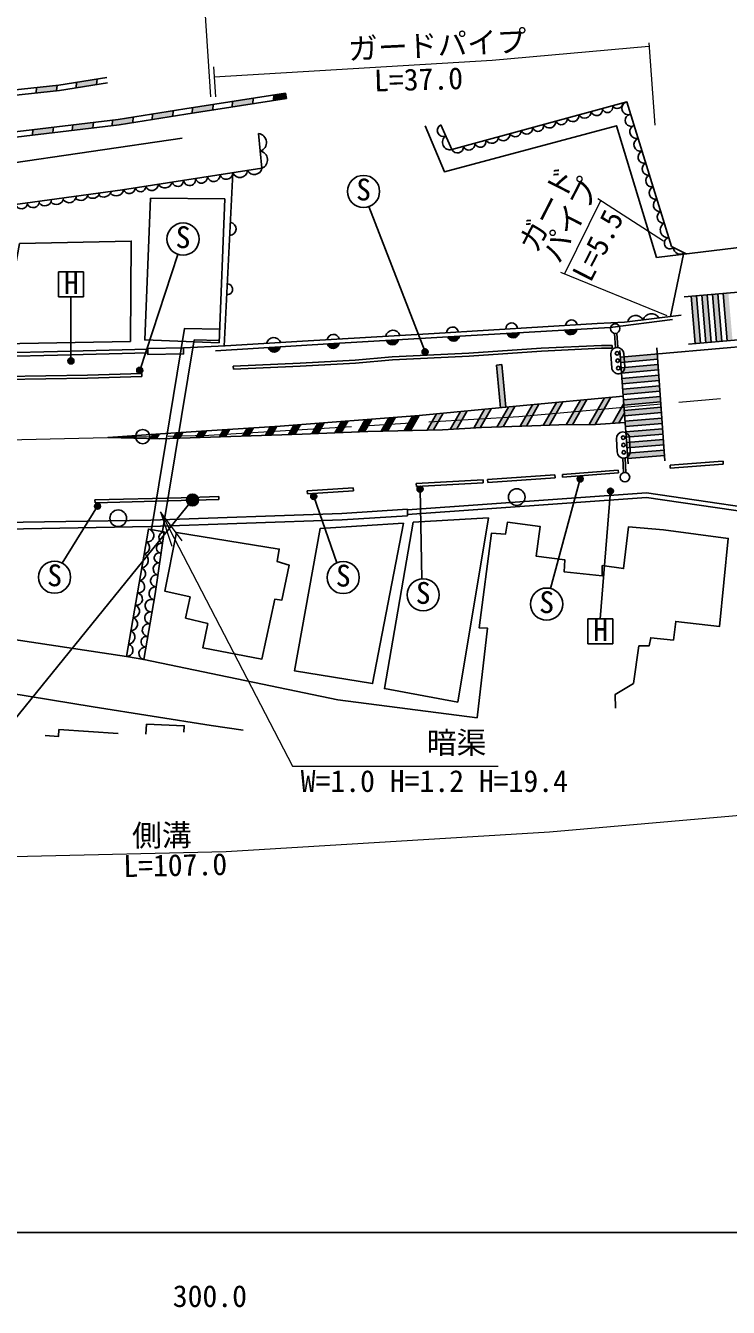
# Model space of a CAD drawing. Units: millimetres at full size, sheet at 1:1000; details may follow other scales. Extents: x 40000 to 680000, y 20000 to 380000.
# Drawn here: x 352370 to 411387, y 198715 to 306362 of the extents above; entities that cross this region are included whole.
import ezdxf
from ezdxf.enums import TextEntityAlignment as Align

# ---------------------------------------------------------------- set-up
doc = ezdxf.new("R2010")
doc.units = ezdxf.units.MM
doc.header["$LTSCALE"] = 1000
doc.linetypes.add('CHAIN', pattern=[18.5, 12, -1.5, 3.5, -1.5])
for name, color, linetype, lineweight in [('M-BGD', 7, 'Continuous', 25), ('M-BGD-EXST', 7, 'Continuous', 25), ('M-BMK', 2, 'CHAIN', 13), ('M-BMK-SRVR', 3, 'Continuous', 25), ('M-STR-HTXT', 7, 'Continuous', 13), ('M-STR-STRC', 7, 'Continuous', 25), ('M-TTL-BAND', 7, 'Continuous', 25)]:
    doc.layers.add(name, color=color, linetype=linetype, lineweight=lineweight)
doc.styles.add('ＭＳ ゴシック', font='')
doc.styles.get('ＭＳ ゴシック').set_extended_font_data('MS Gothic')

# ---------------------------------------------------------------- blocks, each defined once
blk = doc.blocks.new('open_arrow')
at = {"color": 0, "linetype": 'Continuous', "lineweight": -2}
blk.add_lwpolyline([(7.5, 1.25), (0, 0), (7.5, -1.25)], dxfattribs=at)

msp = doc.modelspace()

# ---------------------------------------------------------------- hatches: boundary and pattern name
at = {"layer": 'M-BGD'}
for points in [[(358373, 301873), (356643, 301601), (356603, 301139), (358333, 301412)], [(355015, 301352), (353293, 301168), (353253, 300712), (354975, 300895)], [(374195, 300695), (373213, 300540), (373173, 300078), (374265, 300250)], [(368125, 299740), (366394, 299467), (366354, 299005), (368084, 299278)], [(371483, 300268), (369753, 299996), (369713, 299534), (371443, 299806)], [(358056, 298232), (356331, 298027), (356291, 297569), (358016, 297774)], [(361407, 298680), (360150, 298481), (359679, 298425), (359639, 297967), (360211, 298036), (361367, 298218)], [(364766, 299211), (363036, 298937), (362995, 298475), (364726, 298749)], [(354708, 297833), (352984, 297628), (352944, 297170), (354668, 297376)], [(382681, 279930, 0.82183), (383670, 279989)], [(387818, 280234, 0.82183), (388808, 280292)], [(392819, 280519, 0.82183), (393809, 280574)], [(397664, 280791, 0.82183), (398653, 280846)], [(372744, 279321, 0.82183), (373733, 279384)], [(377709, 279634, 0.82183), (378698, 279697)]]:
    msp.add_hatch(color=256, dxfattribs=at).paths.add_polyline_path(points)
at = {"layer": 'M-BGD-EXST'}
for points in [[(386166, 278970, 0.41421), (385916, 279220, 0.41421), (385666, 278970, 1)], [(356427, 278199, 0.41421), (356177, 278449, 0.41421), (355927, 278199, 1)], [(362199, 277410, 0.41421), (361949, 277660, 0.41421), (361699, 277410, 1)], [(399196, 268287, 0.41421), (398946, 268537, 0.41421), (398696, 268287, 1)], [(376812, 266814, 0.41421), (376562, 267064, 0.41421), (376312, 266814, 1)], [(385742, 267429, 0.41421), (385492, 267679, 0.41421), (385242, 267429, 1)], [(401741, 267261, 0.41421), (401491, 267511, 0.41421), (401241, 267261, 1)], [(358661, 266009, 0.41421), (358411, 266259, 0.41421), (358161, 266009, 1)]]:
    msp.add_hatch(color=256, dxfattribs=at).paths.add_polyline_path(points)
at = {"layer": 'M-STR-STRC'}
for points in [[(408700, 283676), (408252, 283637), (408600, 279652), (409048, 279691)], [(409596, 283754), (409148, 283715), (409497, 279730), (409945, 279769)], [(410493, 283833), (410045, 283793), (410393, 279809), (410842, 279848)], [(411390, 283911), (410941, 283872), (411290, 279887), (411738, 279926)], [(392355, 277893), (391907, 277850), (392248, 274266), (392696, 274309)], [(405407, 278795), (402319, 278525), (402351, 278076), (405440, 278346)], [(405472, 277897), (402384, 277627), (402416, 277178), (405505, 277448)], [(405538, 276999), (402449, 276729), (402482, 276280), (405570, 276551)], [(405603, 276102), (402514, 275832), (402547, 275383), (405635, 275653)], [(395481, 274573), (394932, 274521), (393894, 272716), (394424, 272735)], [(397495, 274764), (396946, 274712), (395835, 272781), (396363, 272797)], [(399508, 274955), (398959, 274903), (397766, 272829), (398289, 272836)], [(401521, 275145), (400972, 275093), (399684, 272854), (400207, 272860)], [(402661, 273817), (402602, 274619), (401645, 272954), (402184, 272989)], [(405668, 275204), (402579, 274934), (402612, 274485), (405701, 274755)], [(383423, 273465), (382880, 273424), (382228, 272290), (382755, 272303)], [(385413, 273615), (384870, 273574), (384160, 272339), (384687, 272352)], [(387427, 273807), (386878, 273755), (386091, 272388), (386618, 272401)], [(389441, 273999), (388891, 273946), (388034, 272456), (388570, 272485)], [(391454, 274191), (390905, 274138), (389998, 272562), (390534, 272591)], [(393468, 274383), (392919, 274330), (391950, 272645), (392480, 272664)], [(405733, 274306), (402645, 274036), (402677, 273587), (405766, 273857)], [(369524, 272465), (368985, 272431), (368639, 271830), (369168, 271847)], [(371500, 272591), (370961, 272557), (370579, 271893), (371108, 271910)], [(373476, 272717), (372937, 272683), (372519, 271956), (373048, 271973)], [(375463, 272864), (374921, 272823), (374458, 272019), (374987, 272036)], [(377453, 273014), (376911, 272973), (376400, 272086), (376931, 272105)], [(379443, 273164), (378901, 273123), (378345, 272158), (378876, 272178)], [(381433, 273315), (380891, 273274), (380291, 272231), (380821, 272251)], [(405798, 273408), (402710, 273138), (402742, 272689), (405831, 272960)], [(405864, 272511), (402775, 272241), (402808, 271792), (405896, 272062)], [(361602, 271931), (361063, 271896), (360972, 271737), (361483, 271724)], [(363579, 272058), (363040, 272023), (362847, 271687), (363358, 271674)], [(365563, 272198), (365022, 272160), (364760, 271704), (365289, 271721)], [(367548, 272339), (367007, 272301), (366700, 271767), (367229, 271784)], [(405929, 271613), (402840, 271343), (402873, 270894), (405961, 271164)], [(405994, 270715), (402905, 270445), (402938, 269996), (406027, 270266)], [(366885, 266523, 0.41421), (366385, 267023, 0.41421), (365885, 266523, 1)]]:
    msp.add_hatch(color=256, dxfattribs=at).paths.add_polyline_path(points)

# ---------------------------------------------------------------- linework, layer by layer
at = {"layer": 'M-BGD'}
for p, q in [((356643, 301601), (356603, 301139)), ((358373, 301873), (358333, 301412)), ((353293, 301168), (353253, 300712)), ((355015, 301352), (354975, 300895)), ((373213, 300540), (373173, 300078)), ((374195, 300695), (374265, 300250)), ((366394, 299467), (366354, 299005)), ((368125, 299740), (368084, 299278)), ((369753, 299996), (369713, 299534)), ((371483, 300268), (371443, 299806)), ((358056, 298232), (358016, 297774)), ((359679, 298425), (359639, 297967)), ((361407, 298680), (361367, 298218)), ((363036, 298937), (362995, 298475)), ((364766, 299211), (364726, 298749)), ((352984, 297628), (352944, 297170)), ((354708, 297833), (354668, 297376)), ((356331, 298027), (356291, 297569)), ((369778, 294005), (369031, 279454)), ((407633, 287165), (406525, 281931)), ((402669, 281456), (407432, 282042)), ((401616, 279510), (401616, 279260)), ((369805, 277751), (369816, 277501)), ((362133, 277142), (362141, 276892)), ((406492, 269456), (406510, 269207)), ((410937, 269790), (410960, 269541)), ((385176, 267913), (390784, 268222)), ((390784, 268222), (390798, 267973)), ((391169, 268249), (396821, 268645)), ((391169, 268249), (391186, 268000)), ((391186, 268000), (396838, 268395)), ((396821, 268645), (396838, 268395)), ((397444, 268676), (402138, 269040)), ((397444, 268676), (397463, 268427)), ((397463, 268427), (402157, 268791)), ((402138, 269040), (402157, 268791)), ((376024, 267298), (379887, 267533)), ((376024, 267298), (376039, 267048)), ((376039, 267048), (379902, 267284)), ((379887, 267533), (379902, 267284)), ((385176, 267913), (385189, 267663)), ((385189, 267663), (390800, 267973)), ((358194, 266526), (358201, 266276)), ((368582, 266821), (368591, 266571)), ((384432, 265748), (384431, 265197))]:
    msp.add_line(p, q, dxfattribs=at)
for points in [[(214997, 304937), (215548, 304821), (220291, 304009), (227342, 302926), (234646, 301654), (238177, 301224), (243988, 300364), (248000, 299963), (255906, 299106), (261762, 298677), (269481, 298070), (278743, 297354), (288484, 296973), (299974, 296877), (310873, 297228), (319147, 297705), (326086, 298342), (334697, 298899), (347587, 300108), (355211, 300920), (359251, 301556)], [(278769, 297803), (288494, 297423), (299968, 297327), (310853, 297678), (319114, 298154), (326051, 298791), (334661, 299347), (347542, 300556), (355152, 301367), (359181, 302001)], [(279123, 294338), (289773, 293913), (299250, 293873), (308863, 294170), (317116, 294516), (323675, 295076), (325499, 295298), (332475, 295810), (337910, 296271), (344262, 296714), (351010, 297393), (360150, 298481), (365743, 299365), (374195, 300695)], [(415897, 300458), (420038, 288832), (419660, 288614), (405361, 286892), (401991, 297953), (387538, 294085), (385913, 297953)], [(279098, 293889), (289763, 293463), (299256, 293423), (308879, 293720), (317145, 294067), (323721, 294628), (325543, 294850), (332511, 295361), (337945, 295823), (344300, 296265), (351059, 296946), (360211, 298036), (365813, 298920), (374265, 300250)], [(387242, 298022), (388173, 295963), (402861, 299957), (406625, 287813), (407847, 287191)], [(371939, 297296), (372217, 294381), (360491, 292571), (352335, 291461), (337291, 289485), (336792, 285678), (342786, 285513), (351388, 288666), (350185, 283566), (350157, 282924), (349412, 279423), (349007, 278432)], [(252073, 293040), (268556, 291584), (275192, 290907), (301738, 290595), (315099, 290922), (334928, 292441), (365507, 296914)], [(365622, 279295), (369138, 279459), (375615, 279851), (386667, 280511), (400369, 281342), (402669, 281456)], [(368303, 279042), (378244, 279668), (389312, 280322), (401465, 281004), (406708, 281685)], [(362939, 264035), (365721, 280931), (368660, 280870)], [(363876, 263880), (366525, 279964), (368623, 279921)], [(349093, 278643), (350475, 278576), (355045, 278696), (362628, 278878)], [(349214, 278937), (350478, 278876), (355037, 278996), (362623, 279178)], [(369805, 277751), (375414, 278000), (380051, 278261), (383152, 278541), (389600, 278865), (395669, 279261), (400736, 279510), (401616, 279510)], [(369816, 277501), (375426, 277751), (380070, 278011), (383170, 278292), (389614, 278615), (395683, 279011), (400743, 279260), (401616, 279260)], [(344485, 276721), (350555, 276904), (357563, 277001), (362133, 277142)], [(344493, 276471), (350560, 276654), (357568, 276751), (362141, 276892)], [(406492, 269456), (410529, 269753), (410937, 269790)], [(406510, 269207), (410550, 269503), (410960, 269541)], [(417867, 265178), (404523, 267134), (384432, 265693)], [(358194, 266526), (365423, 266716), (368582, 266821)], [(358201, 266276), (365430, 266466), (368591, 266571)], [(417770, 264788), (404508, 266732), (384431, 265292)], [(384432, 265748), (378921, 265400), (362881, 264841), (352170, 264663), (346124, 264507), (333546, 264381)], [(384431, 265197), (378947, 264850), (362895, 264291), (352182, 264113), (346134, 263957), (333567, 263832)], [(309365, 264354), (305792, 264448), (305741, 263058), (306996, 262912), (313211, 261504), (313638, 261546), (322830, 259593), (324929, 259350), (335505, 257101), (336667, 256988), (346888, 255470), (360828, 253373), (362296, 253123), (378582, 249747), (390287, 248239)], [(360828, 253373), (362679, 264079), (363991, 263855), (363247, 258631), (362296, 253123)], [(390287, 248239), (391170, 255745), (390457, 255797), (391495, 263738), (392676, 263655), (392842, 264670), (395577, 264297), (395246, 261791), (397650, 261501), (397608, 260487), (400797, 260154), (400797, 261009), (402594, 260763), (403011, 264279), (405947, 264012), (411384, 263292), (410629, 255884), (406970, 256322), (406774, 254751), (404869, 254947), (404733, 254268), (403871, 254268), (403416, 251117), (401890, 250196), (401905, 249033)], [(307895, 258821), (323096, 255096), (335837, 252747), (347264, 250914), (358051, 249144), (367941, 247593), (370641, 247200)], [(362468, 246847), (362530, 247692), (365684, 247569), (365669, 247031)], [(354017, 246740), (355140, 246663), (355171, 247247), (360141, 246924)]]:
    msp.add_lwpolyline(points, dxfattribs=at)
for points in [[(362850, 291882), (362367, 279962), (368616, 279726), (369088, 291806)], [(351863, 288059), (350342, 279630), (361176, 279842), (361244, 288268)], [(362622, 279252), (365622, 279295), (365629, 278795), (362629, 278752)], [(391231, 265035), (384922, 264647), (382499, 250682), (388658, 249547)], [(365035, 263800), (364074, 258858), (366185, 258383), (365809, 256606), (367667, 256145), (367241, 254115), (372218, 253155), (373291, 258190), (373874, 258096), (374488, 261054), (373495, 261344), (373669, 262398)], [(384096, 264573), (377095, 264116), (374960, 252165), (381505, 251100)]]:
    msp.add_lwpolyline(points, close=True, dxfattribs=at)
for centre in [(393614, 266772), (360146, 264985)]:
    msp.add_circle(centre, 700, dxfattribs=at)
for centre, radius, start, end in [((400328, 299282), 484, 196.82659, 13.60094), ((401231, 299512), 448, 195.04033, 15.38721), ((402065, 299866), 465, 210.2592, 0.16833), ((402994, 299427), 547, 104.09224, 290.35176), ((396347, 298322), 552, 209.02238, 1.40516), ((397355, 298533), 497, 203.3902, 7.03734), ((398319, 298824), 524, 206.08309, 4.34445), ((399315, 299139), 549, 210.09682, 0.33071), ((403231, 298408), 509, 95.33785, 299.10615), ((371848, 296552), 750, 287.8996, 82.97676), ((387455, 297558), 511, 114.63487, 294.03877), ((392480, 297253), 560, 223.03811, 3.3889), ((393480, 297534), 506, 209.35407, 1.07346), ((394452, 297771), 518, 206.02121, 4.40633), ((395414, 297942), 464, 196.39968, 14.02786), ((403693, 297471), 582, 131.89466, 281.38958), ((388003, 296565), 626, 122.91488, 285.75876), ((388633, 296165), 502, 203.71459, 6.71295), ((389597, 296408), 501, 201.64364, 8.78389), ((390551, 296631), 481, 197.75115, 12.67638), ((391511, 297071), 594, 214.23426, 356.19328), ((404029, 296375), 570, 112.8078, 281.6362), ((371912, 295087), 769, 293.38068, 77.49568), ((404327, 295325), 525, 110.42245, 284.02155), ((369223, 294011), 556, 198.17074, 359.37963), ((370373, 294240), 639, 201.56207, 355.9883), ((371579, 294513), 651, 209.25182, 348.29855), ((404680, 294333), 533, 115.0315, 279.4125), ((362010, 292866), 457, 196.34915, 1.20123), ((362969, 293070), 554, 204.95676, 356.72743), ((364061, 293341), 618, 209.25855, 348.29182), ((365144, 293351), 496, 195.8957, 1.65467), ((366143, 293432), 508, 187.47918, 10.07119), ((367133, 293636), 504, 193.27473, 4.27564), ((368157, 293804), 538, 194.05378, 3.49659), ((404967, 293329), 519, 112.69001, 281.75399), ((405282, 292317), 546, 112.50709, 281.93691), ((353981, 291778), 553, 213.34788, 358.18114), ((354960, 291920), 592, 217.36157, 357.95731), ((356016, 292107), 616, 216.79152, 354.27331), ((356996, 292338), 657, 229.55201, 346.33441), ((358015, 292482), 622, 225.65224, 344.53961), ((358930, 292640), 674, 231.90666, 343.30515), ((359977, 292713), 645, 222.2058, 348.91733), ((361077, 292751), 494, 199.13505, 358.41532), ((405628, 291292), 543, 115.40623, 279.03778), ((352010, 291512), 530, 197.57677, 357.49822), ((352988, 291636), 555, 211.37636, 358.94242), ((405929, 290285), 518, 114.63737, 279.80663), ((369483, 289288), 555, 272.58444, 81.53195), ((406322, 289199), 651, 117.97432, 276.46968), ((406483, 288088), 473, 100.57614, 310.6364), ((407341, 287709), 551, 177.96996, 308.10675), ((369301, 284220), 452, 263.87372, 90.24267), ((404914, 281468), 708, 28.76063, 165.27569), ((388221, 280546), 504, 10.21959, 176.72811), ((393190, 280895), 495, 4.81969, 182.12802), ((398209, 281147), 496, 10.90018, 176.04752), ((403611, 281325), 698, 27.63042, 166.4059), ((373202, 279549), 617, 18.07517, 168.85456), ((378207, 279906), 526, 14.37972, 172.45136), ((383209, 280203), 589, 13.26079, 173.57029), ((383170, 280057), 505, 194.55271, 352.2109), ((388307, 280361), 505, 194.55271, 352.2109), ((393308, 280644), 505, 194.38328, 352.04147), ((398153, 280916), 505, 194.38328, 352.04147), ((373233, 279450), 505, 194.77626, 352.43445), ((378198, 279763), 505, 194.77626, 352.43445), ((362596, 263543), 542, 259.22335, 81.15106), ((364080, 263346), 516, 99.91242, 243.8716), ((362258, 262542), 524, 277.12949, 63.24492), ((363764, 262475), 417, 77.63393, 266.1501), ((362038, 261459), 631, 277.30733, 63.06708), ((363590, 261663), 422, 69.80734, 273.97669), ((361854, 260319), 577, 277.57913, 62.79528), ((363603, 260721), 522, 88.16495, 255.61908), ((361847, 259236), 518, 259.58528, 80.78913), ((363363, 259728), 500, 77.3303, 266.45373), ((361656, 258209), 526, 261.07283, 79.30158), ((363295, 258671), 560, 86.12714, 256.11192), ((361393, 257180), 540, 269.99899, 70.37542), ((362935, 257643), 535, 65.05477, 275.35534), ((361206, 256107), 565, 269.65643, 70.71798), ((362873, 256621), 502, 77.07535, 263.33476), ((360943, 255003), 598, 276.10267, 64.27174), ((362712, 255588), 545, 79.17922, 261.23089), ((360854, 253902), 529, 267.18877, 73.18564), ((362405, 253638), 526, 82.38098, 258.02913), ((362514, 254611), 454, 75.35916, 265.05095)]:
    msp.add_arc(centre, radius, start, end, dxfattribs=at)
at = {"layer": 'M-BGD-EXST'}
for p, q in [((385916, 278970), (381204, 291168)), ((361949, 277410), (365164, 287154)), ((357226, 285685), (355126, 285685)), ((355126, 285685), (355126, 283585)), ((357226, 283585), (357226, 285685)), ((355126, 283585), (357226, 283585)), ((356177, 278199), (356176, 283585)), ((398946, 268287), (396463, 259088)), ((385492, 267429), (385650, 259905)), ((400630, 256552), (401491, 267261)), ((355434, 261230), (358411, 266009)), ((376562, 266814), (378517, 261255)), ((401680, 256552), (399580, 256552)), ((399580, 256552), (399580, 254452)), ((401680, 254452), (401680, 256552)), ((399580, 254452), (401680, 254452))]:
    msp.add_line(p, q, dxfattribs=at)
for centre, radius in [((380747, 292438), 1350), ((365587, 288436), 1350), ((385916, 278970), 250), ((356177, 278199), 250), ((361949, 277410), 250), ((398946, 268287), 250), ((376562, 266814), 250), ((385492, 267429), 250), ((401491, 267261), 250), ((358411, 266009), 250), ((354801, 260038), 1350), ((379042, 260011), 1350), ((385754, 258559), 1350), ((396125, 257781), 1350)]:
    msp.add_circle(centre, radius, dxfattribs=at)
at = {"layer": 'M-BMK'}
msp.add_lwpolyline([(64341, 305091), (69170, 304707), (88415, 302446), (97651, 301089), (117578, 297477), (135740, 294270), (155860, 290569), (181439, 285995), (190069, 284377), (208416, 281447), (232897, 277857), (241733, 276749), (254858, 275415), (270143, 274024), (284826, 272984), (301340, 272071), (324775, 271460), (350837, 271588), (367755, 271975), (393781, 273546), (424626, 276264)], dxfattribs=at)
at = {"layer": 'M-BMK-SRVR'}
msp.add_circle((362202, 271848), 600, dxfattribs=at)
at = {"layer": 'M-STR-HTXT'}
for p, q in [((367407, 307629), (367888, 300369)), ((404696, 304914), (405211, 298013)), ((368152, 302911), (368312, 300392)), ((400437, 291837), (405950, 288283)), ((400664, 291691), (397623, 285509)), ((397276, 285650), (406225, 282028))]:
    msp.add_line(p, q, dxfattribs=at)
for points in [[(368206, 302057), (391560, 303466), (404718, 304626)], [(363695, 265530), (374792, 244171), (392060, 244171)], [(309336, 236850), (324405, 236457), (351323, 236590), (369210, 236999), (396371, 238639), (419748, 240699)]]:
    msp.add_lwpolyline(points, dxfattribs=at)
at = {"layer": 'M-STR-STRC'}
for p, q in [((420355, 284695), (407689, 283587)), ((408600, 279652), (408252, 283637)), ((409048, 279691), (408700, 283676)), ((409497, 279730), (409148, 283715)), ((409945, 279769), (409596, 283754)), ((410393, 279809), (410045, 283793)), ((410842, 279848), (410493, 283833)), ((411290, 279887), (410941, 283872)), ((401912, 279313), (401816, 280521)), ((402111, 279328), (402016, 280537)), ((423920, 280414), (402319, 278525)), ((420704, 280710), (408038, 279603)), ((402279, 279069), (402971, 269547)), ((402603, 278815), (402689, 277719)), ((405371, 279294), (406059, 269818)), ((391907, 277850), (392355, 277893)), ((391907, 277850), (392248, 274266)), ((392355, 277893), (392696, 274309)), ((401593, 277632), (401506, 278729)), ((405440, 278346), (402351, 278076)), ((405472, 277897), (402384, 277627)), ((405505, 277448), (402416, 277178)), ((405538, 276999), (402449, 276729)), ((405570, 276551), (402482, 276280)), ((405603, 276102), (402514, 275832)), ((405635, 275653), (402547, 275383)), ((394932, 274521), (393894, 272716)), ((395481, 274573), (394424, 272735)), ((396946, 274712), (395835, 272781)), ((397495, 274764), (396363, 272797)), ((398959, 274903), (397766, 272829)), ((399508, 274955), (398289, 272836)), ((400972, 275093), (399684, 272854)), ((401521, 275145), (400207, 272860)), ((402602, 274619), (401645, 272954)), ((405668, 275204), (402579, 274934)), ((405701, 274755), (402612, 274485)), ((382880, 273424), (382228, 272290)), ((383423, 273465), (382755, 272303)), ((384870, 273574), (384160, 272339)), ((385413, 273615), (384687, 272352)), ((386878, 273755), (386091, 272388)), ((387427, 273807), (386618, 272401)), ((388891, 273946), (388034, 272456)), ((389441, 273999), (388570, 272485)), ((390905, 274138), (389998, 272562)), ((391454, 274191), (390534, 272591)), ((392919, 274330), (391950, 272645)), ((393468, 274383), (392480, 272664)), ((402661, 273817), (402184, 272989)), ((405733, 274306), (402645, 274036)), ((405766, 273857), (402677, 273587)), ((368985, 272431), (368639, 271830)), ((369524, 272465), (369168, 271847)), ((370961, 272557), (370579, 271893)), ((371500, 272591), (371108, 271910)), ((372937, 272683), (372519, 271956)), ((373476, 272717), (373048, 271973)), ((374921, 272823), (374458, 272019)), ((375463, 272864), (374987, 272036)), ((376911, 272973), (376400, 272086)), ((377453, 273014), (376931, 272105)), ((378901, 273123), (378345, 272158)), ((379443, 273164), (378876, 272178)), ((380891, 273274), (380291, 272231)), ((381433, 273315), (380821, 272251)), ((405798, 273408), (402710, 273138)), ((405831, 272960), (402742, 272689)), ((405864, 272511), (402775, 272241)), ((361063, 271896), (360972, 271737)), ((361602, 271931), (361483, 271724)), ((363040, 272023), (362847, 271687)), ((363579, 272058), (363358, 271674)), ((365022, 272160), (364760, 271704)), ((365563, 272198), (365289, 271721)), ((367007, 272301), (366700, 271767)), ((367548, 272339), (367229, 271784)), ((402049, 270559), (401997, 271658)), ((405896, 272062), (402808, 271792)), ((405929, 271613), (402840, 271343)), ((403096, 271710), (403148, 270611)), ((405961, 271164), (402873, 270894)), ((405994, 270715), (402905, 270445)), ((406027, 270266), (402938, 269996)), ((402524, 270031), (402581, 268820)), ((402724, 270041), (402781, 268829)), ((366385, 266523), (349265, 245425))]:
    msp.add_line(p, q, dxfattribs=at)
msp.add_lwpolyline([(402718, 273024), (400218, 272861), (397158, 272821), (394877, 272752), (390664, 272598), (387381, 272421), (381113, 272261), (375588, 272055), (363613, 271667), (359296, 271782), (363695, 272066), (367551, 272339), (373749, 272734), (385431, 273617), (393579, 274393), (402557, 275243)], dxfattribs=at)
for centre, radius in [((401886, 280915), 400), ((402044, 278837), 150), ((402092, 278219), 150), ((402141, 277601), 150), ((402549, 271759), 150), ((402578, 271139), 150), ((402607, 270520), 150), ((402700, 268438), 400), ((366385, 266523), 500)]:
    msp.add_circle(centre, radius, dxfattribs=at)
for centre, start, end in [((402055, 278772), 94.50546, 184.50546), ((402055, 278772), 4.50546, 94.50546), ((402141, 277676), 184.50546, 274.50546), ((402141, 277676), 274.50546, 4.50546), ((402546, 271684), 92.70651, 182.70651), ((402546, 271684), 2.70651, 92.70651), ((402598, 270585), 182.70651, 272.70651), ((402598, 270585), 272.70651, 2.70651)]:
    msp.add_arc(centre, 550, start, end, dxfattribs=at)
at = {"layer": 'M-TTL-BAND'}
msp.add_line((40000, 205000), (579000, 205000), dxfattribs=at)

# ---------------------------------------------------------------- block references
at = {"layer": 'M-STR-HTXT', "xscale": 400, "yscale": 400, "rotation": 297.5}
msp.add_blockref('open_arrow', (363695, 265530), dxfattribs=at)

# ---------------------------------------------------------------- texts
at = {"layer": 'M-BGD-EXST', "style": 'ＭＳ ゴシック'}
for p in [(380091, 291146), (364932, 287144), (354146, 258745), (378387, 258719), (385099, 257266), (395470, 256488)]:
    msp.add_text('S', height=1833, rotation=358.508, dxfattribs=at).set_placement(p, align=Align.BOTTOM_LEFT)
for p in [(355578, 283276), (400033, 254144)]:
    msp.add_text('H', height=1833, dxfattribs=at).set_placement(p, align=Align.BOTTOM_LEFT)
at = {"layer": 'M-STR-HTXT', "style": 'ＭＳ ゴシック'}
for s, rotation, p in [('ガードパイプ', 2.735, (379527, 302929)), ('L=37.0', 1.611, (381667, 300281)), ('ガード', 62.885, (395769, 286935)), ('パイプ', 62.885, (397703, 286028)), ('L=5.5', 62.885, (400303, 284456)), ('側溝', 0.601, (361323, 236874)), ('L=107.0', 1.181, (360598, 234305))]:
    msp.add_text(s, height=1833, rotation=rotation, dxfattribs=at).set_placement(p, align=Align.BOTTOM_LEFT)
for s, p in [('暗渠', (386060, 244671)), ('W=1.0 H=1.2 H=19.4', (375469, 241454))]:
    msp.add_text(s, height=1833, dxfattribs=at).set_placement(p, align=Align.BOTTOM_LEFT)
at = {"layer": 'M-TTL-BAND', "style": 'ＭＳ ゴシック'}
msp.add_text('300.0', height=1833, dxfattribs=at).set_placement((367844, 198195), align=Align.BOTTOM_CENTER)

doc.saveas('drawing.dxf')
